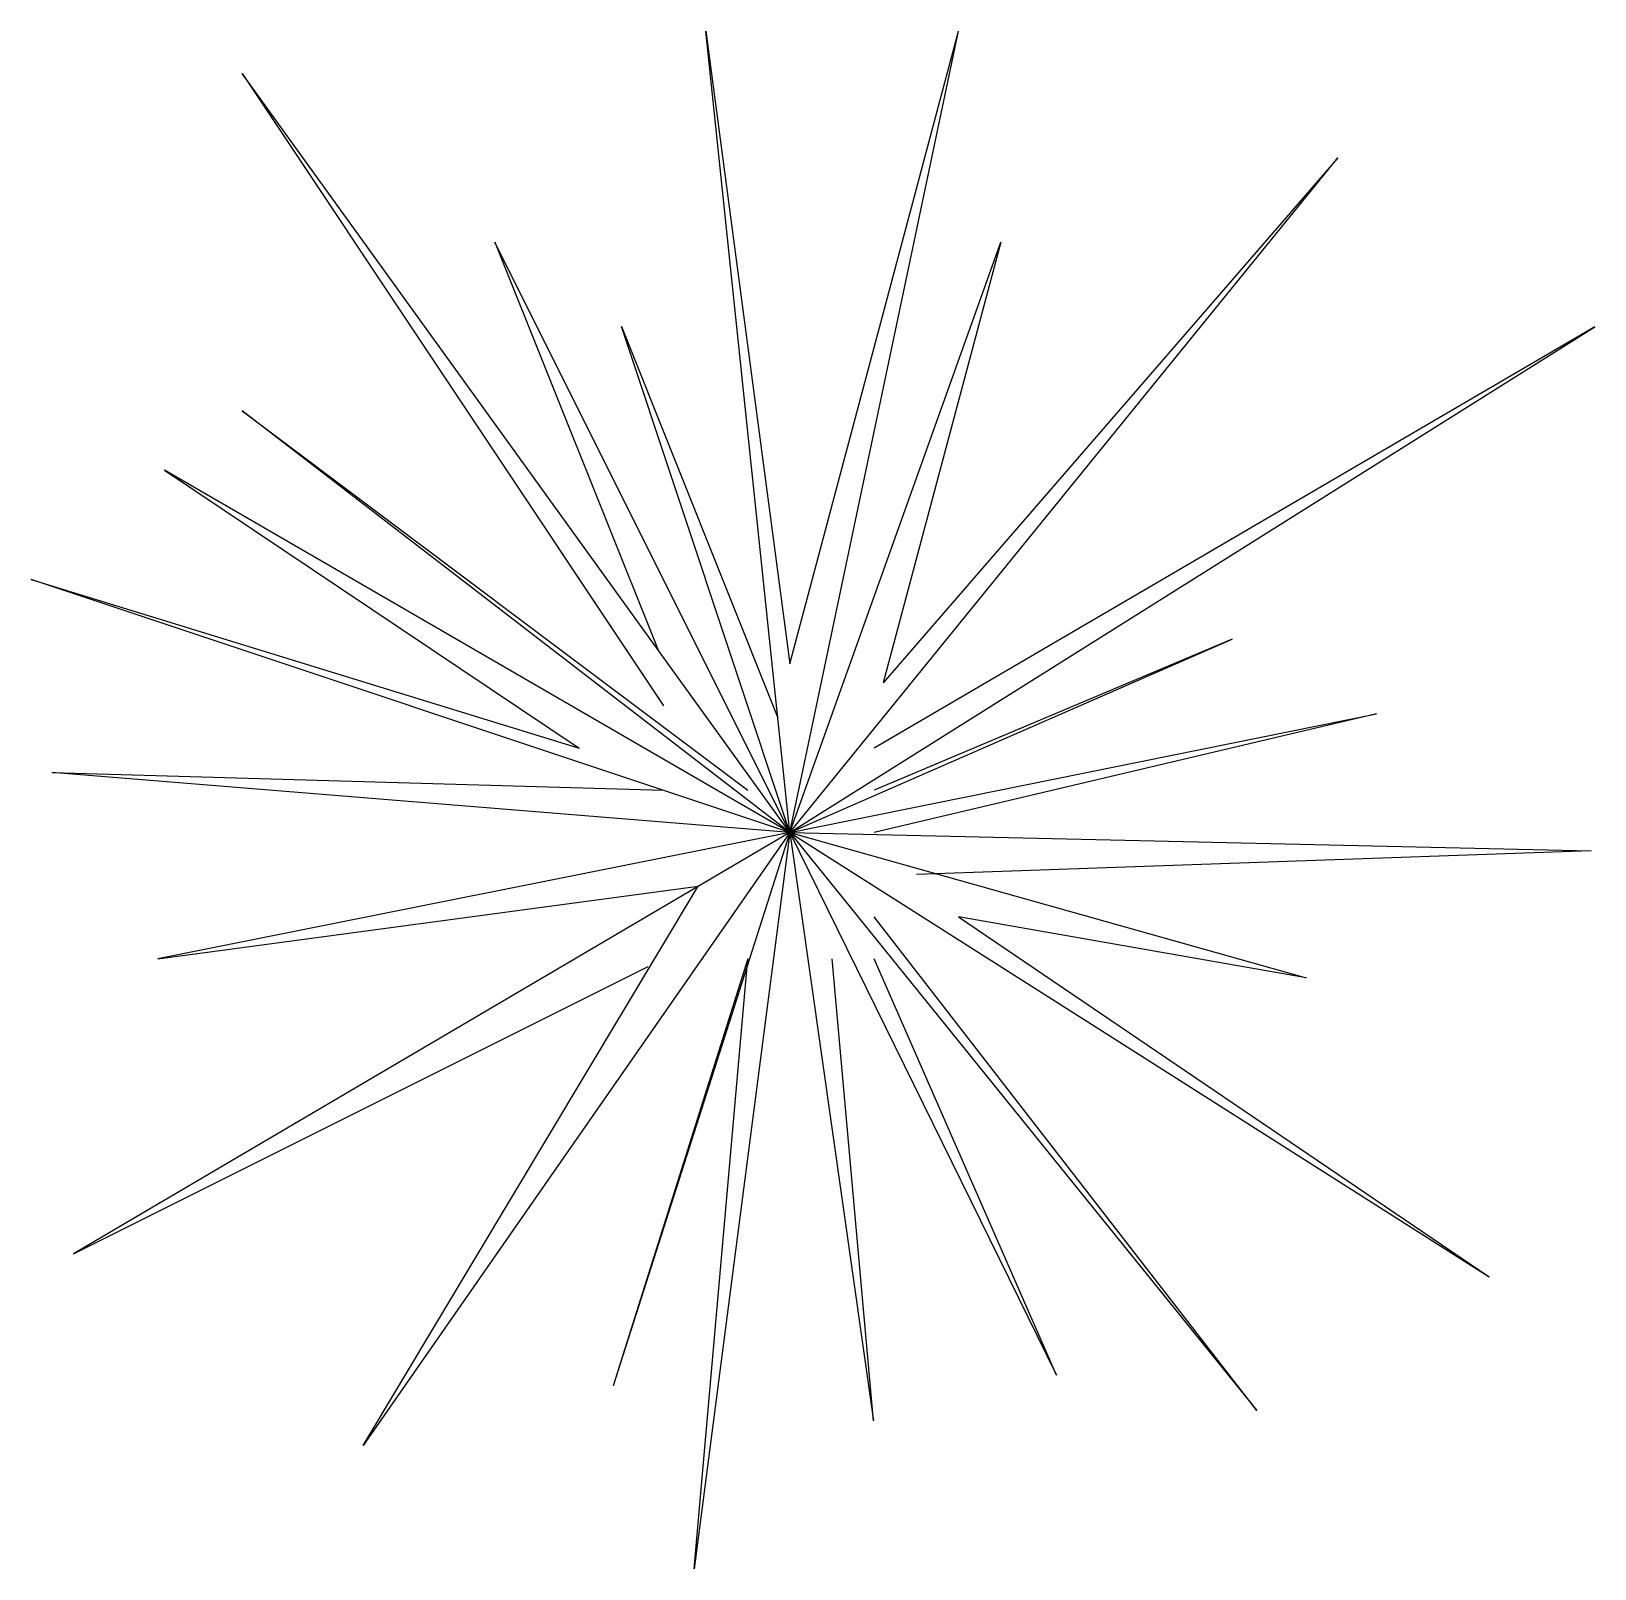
# Model space of a CAD drawing. Extents: x 32.28 to 33.85, y 21.81 to 23.36.
import ezdxf

# ---------------------------------------------------------------- set-up
doc = ezdxf.new("R2010")
doc.units = 0
doc.layers.get('0').update_dxf_attribs({"linetype": 'CONTINUOUS'})

msp = doc.modelspace()

# ---------------------------------------------------------------- linework, layer by layer
for p, q in [((33.043, 22.5551), (32.9581, 23.3624)), ((32.9581, 23.3624), (33.043, 22.7251)), ((33.043, 22.5551), (33.213, 23.3624)), ((33.043, 22.7251), (33.213, 23.3624)), ((33.043, 22.5551), (32.4907, 23.3199)), ((32.4907, 23.3199), (32.9156, 22.6826)), ((33.043, 22.5551), (33.5954, 23.2349)), ((33.5954, 23.2349), (33.137, 22.7057)), ((33.043, 22.5551), (32.7456, 23.15)), ((32.7456, 23.15), (32.9097, 22.7397)), ((33.043, 22.5551), (33.2555, 23.15)), ((33.2555, 23.15), (33.137, 22.7057)), ((33.043, 22.5551), (32.8731, 23.065)), ((32.8731, 23.065), (33.0309, 22.6705)), ((33.043, 22.5551), (33.8542, 23.0646)), ((33.8542, 23.0646), (33.128, 22.6401)), ((33.043, 22.5551), (32.4907, 22.98)), ((32.4907, 22.98), (33.0005, 22.5976)), ((33.043, 22.5551), (32.4124, 22.92)), ((32.4124, 22.92), (32.8306, 22.6401)), ((33.043, 22.5551), (32.2783, 22.8101)), ((32.2783, 22.8101), (32.8306, 22.6401)), ((33.043, 22.5551), (33.4888, 22.7499)), ((33.4888, 22.7499), (33.128, 22.5976)), ((33.043, 22.5551), (33.6343, 22.6746)), ((33.6343, 22.6746), (33.128, 22.5551)), ((33.043, 22.5551), (32.2991, 22.6154)), ((32.2991, 22.6154), (32.9156, 22.5976)), ((33.043, 22.5551), (32.3208, 22.1303)), ((33.043, 22.5551), (32.4057, 22.4277)), ((33.043, 22.5551), (32.6129, 21.9372)), ((33.043, 22.5551), (32.8647, 21.9975)), ((33.043, 22.5551), (32.9463, 21.8132)), ((33.043, 22.5551), (33.5634, 22.4087)), ((33.043, 22.5551), (33.3116, 22.0081)), ((33.043, 22.5551), (33.5137, 21.9727)), ((33.043, 22.5551), (33.8506, 22.5364)), ((33.043, 22.5551), (33.7478, 22.1074)), ((33.043, 22.5551), (33.1272, 21.9621)), ((33.8506, 22.5364), (33.1705, 22.5127)), ((32.4057, 22.4277), (32.9506, 22.5008)), ((32.6129, 21.9372), (32.9506, 22.5008)), ((33.5137, 21.9727), (33.128, 22.4702)), ((33.5634, 22.4087), (33.213, 22.4702)), ((33.213, 22.4702), (33.7478, 22.1074)), ((33.0005, 22.4277), (32.8647, 21.9975)), ((32.9463, 21.8132), (33.0005, 22.4277)), ((33.1272, 21.9621), (33.0855, 22.4277)), ((33.3116, 22.0081), (33.128, 22.4277)), ((32.3208, 22.1303), (32.9001, 22.42)), ((32.8647, 21.9975), (32.8647, 21.9975))]:
    msp.add_line(p, q)

doc.saveas('drawing.dxf')
